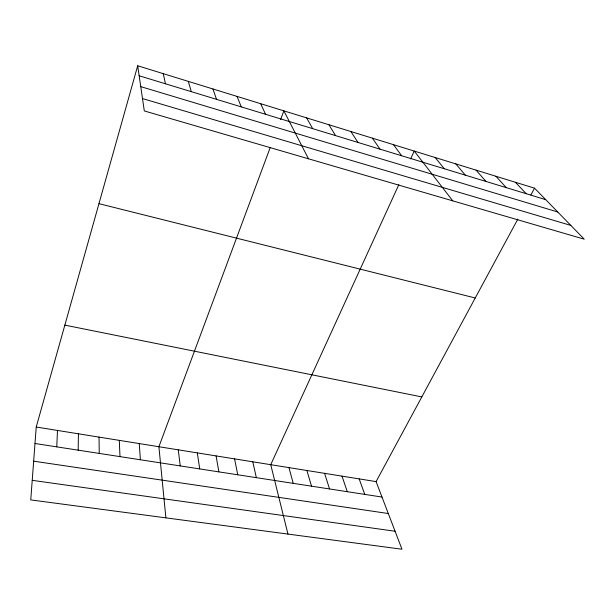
<?xml version="1.0" encoding="UTF-8"?>
<svg xmlns="http://www.w3.org/2000/svg" width="615" height="615" viewBox="0 0 615 615"><rect width="100%" height="100%" fill="white"/><g stroke="black" fill="none" stroke-linecap="round" stroke-linejoin="round"><path stroke-width="0.92" d="M78.182 450.172L78.413 433.798M56.765 446.867L57.487 430.438M137.691 65.767L144.31 110.938L584.25 239.181L534.535 188.175L137.691 65.767L36.224 427.025L30.75 499.903L401.972 549.233L376.08 481.607L517.861 219.055M270.223 147.531L158.901 446.728L165.881 517.861M280.632 119.541L283.869 110.854L308.484 158.793M398.835 184.685L270.738 464.686L287.958 534.081M410.635 158.893L414.218 151.059L452.786 200.859M530.899 194.909L534.535 188.175M32.218 480.33L395.084 531.245M33.664 461.181L388.303 513.525M34.986 443.5L381.992 497.051M36.224 427.025L376.08 481.607M64.844 325.12L421.813 396.921M98.961 203.665L475.241 297.975M142.496 98.561L570.835 225.421M140.743 86.63L557.759 211.998M139.151 75.768L545.72 199.652M515.378 182.263L526.179 193.694M495.867 176.244L506.276 187.629M476.01 170.117L485.996 181.456M455.792 163.882L465.347 175.16M435.197 157.532L444.299 168.748M393.485 144.663L401.641 155.749M372.367 138.152L380.032 149.168M350.858 131.518L358.015 142.457M328.94 124.76L335.567 135.615M306.616 117.872L312.681 128.643M260.675 103.704L265.557 114.282M237.036 96.409L241.288 106.887M359.168 478.885L364.772 494.399M212.928 88.975L216.526 99.346M342.002 476.133L347.291 491.7M324.582 473.335L329.548 488.963M306.9 470.498L311.528 486.181M188.344 81.395L191.265 91.65M288.95 467.615L293.232 483.359M252.788 461.804L256.347 477.663M163.267 73.662L165.473 83.794M234.569 458.882L237.759 474.795M216.08 455.907L218.886 471.882M197.307 452.894L199.721 468.922M178.25 449.834L180.256 465.924M139.244 443.569L140.397 459.774M119.287 440.363L119.987 456.622M99.015 437.111L99.253 453.424"/></g></svg>
